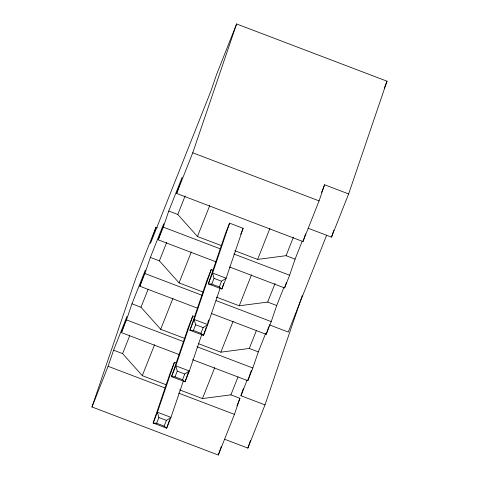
<?xml version="1.0" encoding="UTF-8"?>
<svg xmlns="http://www.w3.org/2000/svg" width="479" height="479" viewBox="0 0 479 479"><rect width="100%" height="100%" fill="white"/><g stroke="black" fill="none" stroke-linecap="round" stroke-linejoin="round"><path stroke-width="0.72" d="M179.631 389.882L202.455 398.57L230.902 394.846L239.931 398.277L234.447 414.383L218.322 455.05L91.98 406.964L135.844 278.119L155.998 227.286L157.363 227.806M91.98 406.964L108.104 366.297L113.589 350.191L126.941 316.511L121.456 332.618L179.391 354.67M155.998 227.286L150.514 243.392L210.976 90.89L216.46 74.784L236.608 23.95L387.02 81.196L348.64 193.935L331.51 237.141L308.129 228.243M121.456 332.618L126.492 319.906L131.976 303.806L145.329 270.126L139.844 286.232L197.785 308.284M139.844 286.232L144.886 273.521L150.37 257.415L163.722 223.741L158.238 239.847L216.173 261.899M158.238 239.847L163.273 227.136L168.758 211.029L182.11 177.356L176.625 193.456L302.968 241.548L319.092 200.881L324.576 184.774L348.64 193.935M176.625 193.456L192.75 152.789L236.608 23.95M176.452 363.076L174.422 362.304L157.423 412.227L153.142 423.029L166.68 428.184L170.961 417.383L183.409 380.817M194.839 316.691L192.809 315.918L175.817 365.842L171.53 376.644L185.068 381.799L189.349 370.991L201.797 334.426M213.233 270.3L211.203 269.527L194.205 319.457L189.923 330.259L203.461 335.408L207.742 324.606L220.19 288.041M229.591 223.142L212.598 273.072L208.311 283.873L221.849 289.023L226.13 278.221L243.128 228.297L229.591 223.142L225.31 233.944L208.311 283.873L211.778 284.083L219.298 286.951L221.849 289.023L223.765 283.4M169.554 419.742L166.68 428.184L164.129 426.106L156.609 423.244L153.142 423.029L170.141 373.105L174.422 362.304M188.181 372.656L185.068 381.799L182.523 379.721L175.003 376.859L171.53 376.644L188.528 326.72L192.809 315.918M206.329 326.971L203.461 335.408L200.911 333.336L193.39 330.474L189.923 330.259L206.916 280.335L211.203 269.527M207.527 323.457L208.724 319.942M218.322 455.05L221.184 446.65M224.495 439.207L247.871 448.104L265.001 404.893L240.937 395.738L243.338 388.691M192.654 359.717L247.799 380.703L251.373 370.201M247.799 380.703L252.834 367.998L258.319 351.891L265.677 333.336M211.742 313.595L266.186 334.318L268.809 326.618M266.186 334.318L271.228 321.613L276.712 305.506L283.796 287.634M229.435 266.947L284.58 287.933L286.484 282.335M284.58 287.933L289.615 275.227L295.1 259.121L302.231 241.129M302.968 241.548L305.59 233.848M247.871 448.104L250.511 440.357M265.001 404.893L302.183 295.681M331.51 237.141L333.905 230.1M166.494 384.882L142.293 375.668L122.612 353.622L129.695 335.755M184.882 338.491L160.681 329.283L141 307.237L148.089 289.37M203.276 292.106L179.068 282.897L159.393 260.851L166.752 242.296M221.663 245.721L197.462 236.512L177.781 214.466L185.139 195.911M142.293 375.668L154.555 344.742M160.681 329.283L172.943 298.351M179.068 282.897L191.331 251.966M197.462 236.512L209.724 205.581M156.609 423.244L158.878 417.526L157.423 412.227L170.961 417.383L166.399 420.388L164.129 426.106M175.003 376.859L177.266 371.141L175.817 365.842L189.349 370.991L184.786 374.003L182.523 379.721M193.39 330.474L195.66 324.756L194.205 319.457L207.742 324.606L203.18 327.618L200.911 333.336M211.778 284.083L214.047 278.365L212.598 273.072L226.13 278.221L221.567 281.227L219.298 286.951M240.721 234.375L243.128 228.297M202.455 398.57L214.718 367.638M198.713 343.76L220.843 352.179L233.105 321.253M216.412 297.112L239.237 305.794L251.493 274.868M234.806 250.721L257.624 259.408L269.887 228.483M230.902 394.846L237.991 376.973M220.843 352.179L249.296 348.455L256.379 330.588M239.237 305.794L267.683 302.069L275.042 283.514M257.624 259.408L286.077 255.684L293.435 237.129M236.925 405.857L239.931 398.277M240.937 395.738L247.248 379.823M321.571 192.354L324.576 184.774M384.302 88.058L387.02 81.196M326.642 235.231L288.25 332.055L269.234 324.816M192.75 152.789L319.092 200.881M168.758 211.029L177.781 214.466M286.077 255.684L295.1 259.121M163.273 227.136L220.514 248.924M233.776 253.972L289.615 275.227M214.047 278.365L221.567 281.227M150.37 257.415L159.393 260.851M267.683 302.069L276.712 305.506M144.886 273.521L202.12 295.309M216.083 300.62L271.228 321.613M195.66 324.756L203.18 327.618M131.976 303.806L141 307.237M249.296 348.455L258.319 351.891M126.492 319.906L183.732 341.695M196.995 346.742L252.834 367.998M177.266 371.141L184.786 374.003M113.589 350.191L122.612 353.622M108.104 366.297L165.345 388.08M178.607 393.127L234.447 414.383M158.878 417.526L166.399 420.388"/></g></svg>
